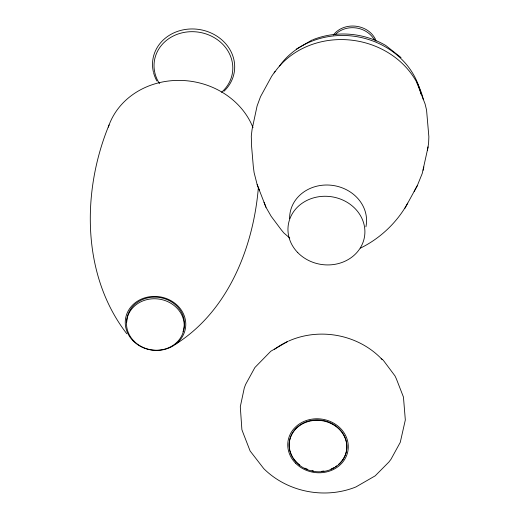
<?xml version="1.0" encoding="UTF-8"?>
<svg xmlns="http://www.w3.org/2000/svg" width="519" height="519" viewBox="0 0 519 519"><rect width="100%" height="100%" fill="white"/><g stroke="black" fill="none" stroke-linecap="round" stroke-linejoin="round"><path stroke-width="0.78" d="M258.378 187.476C253.415 247.271 228.243 311.004 175.701 344.136M427.397 150.231L428.59 143.523L428.869 136.757L426.553 109.989L425.074 103.923L416.919 82.787M414.156 191.427L417.289 185.679L422.226 173.489L428.104 146.883M423.134 170.277L423.835 166.982M109.094 124.897C81.723 191.057 81.489 275.252 126.805 333.749M360.394 248.134C380.206 238.461 397.106 222.424 407.72 203.137M404.846 208.411L417.289 185.679M275.051 71.421L271.677 76.254L260.519 96.683L257.08 105.999L252.085 129.38L251.287 136.121L251.592 146.222L253.291 166.339L254.102 172.606L257.165 184.621L265.994 207.308L271.178 216.326L281.266 229.813L283.802 232.908L289.751 238.013M333.263 35.123C343.442 21.629 366.68 23.563 374.867 38.244M296.219 49.169L312.217 39.911M287.974 341.307L270.801 351.24L254.881 367.536L245.623 384.423L244.293 387.953L240.297 406.734L241.893 429.667L243.19 433.151L250.119 450.985L263.788 468.657C287.558 492.239 324.894 499.408 355.885 486.965L375.192 475.845L388.835 462.098L390.976 459.302L400.259 442.357L405.326 419.955L403.451 397.067L396.38 378.876L394.998 375.925L383.275 360.251L381.167 358.499M312.996 39.678C336.656 30.336 363.89 32.684 385.805 45.51L401.018 57.564M257.165 184.621L259.403 190.337M264.041 202.313L265.994 207.308M375.01 38.464L376.054 41.15M289.621 218.499A38.562 34.235 8.4 0 1 331.485 185.264A38.562 34.235 8.4 0 1 365.908 226.855M274.201 72.894A81.295 72.173 8.4 0 1 357.241 41.001A81.295 72.173 8.4 0 1 423.342 99.564M279.54 65.978A77.35 68.677 8.4 0 1 359.369 37.134A77.35 68.677 8.4 0 1 420.954 94.082M335.365 34.481A23.686 21.026 8.4 0 1 374.368 39.898M126.74 322.052A28.921 25.678 8.4 0 1 160.112 297.595A28.921 25.678 8.4 0 1 183.012 331.738M159.502 83.656A39.483 35.052 8.4 0 1 170.504 37.55A39.483 35.052 8.4 0 1 223.345 44.906A39.483 35.052 8.4 0 1 221.548 92.291M108.302 127.168A76.248 67.691 8.4 0 1 179.042 80.393A76.248 67.691 8.4 0 1 253.013 127.655M153.377 71.894A41.189 36.57 8.4 0 1 204.434 30.602A41.189 36.57 8.4 0 1 223.942 91.273M156.926 81.035A41.189 36.57 8.4 0 1 153.553 72.615M345.187 455.215A28.921 25.678 8.4 0 1 338.498 464.434M336.656 465.887A28.921 25.678 8.4 0 1 335.345 466.776M333.964 467.6A28.921 25.678 8.4 0 1 331.064 469.014M323.953 471.018A28.921 25.678 8.4 0 1 321.728 471.291M313.444 470.915A28.921 25.678 8.4 0 1 311.951 470.623M307.624 469.332A28.921 25.678 8.4 0 1 304.861 468.138M299.82 465.043A28.921 25.678 8.4 0 1 293.086 457.81M292.288 456.473A28.921 25.678 8.4 0 1 289.978 450.79M289.797 450.057A28.921 25.678 8.4 0 1 319.633 420.001A28.921 25.678 8.4 0 1 345.459 454.521M274.363 349.423A76.248 67.691 8.4 0 1 287.241 341.703M288.687 341.035A76.248 67.691 8.4 0 1 382.25 359.635M297.763 252.604A38.562 34.235 8.4 0 0 362.989 242.425A38.562 34.235 8.4 0 0 318.543 196.772A38.562 34.235 8.4 0 0 297.763 252.604M133.85 340.996A28.921 25.678 8.4 0 0 182.772 333.36A28.921 25.678 8.4 0 0 149.44 299.126A28.921 25.678 8.4 0 0 133.85 340.996M132.961 340.711A30.336 26.93 8.4 0 0 184.271 332.705A30.336 26.93 8.4 0 0 149.31 296.79A30.336 26.93 8.4 0 0 132.961 340.711M296.479 462.559A28.921 25.678 8.4 0 0 345.394 454.923A28.921 25.678 8.4 0 0 312.062 420.688A28.921 25.678 8.4 0 0 296.479 462.559M295.467 463.091A30.336 26.93 8.4 0 0 346.776 455.085A30.336 26.93 8.4 0 0 311.815 419.17A30.336 26.93 8.4 0 0 295.467 463.091"/></g></svg>
